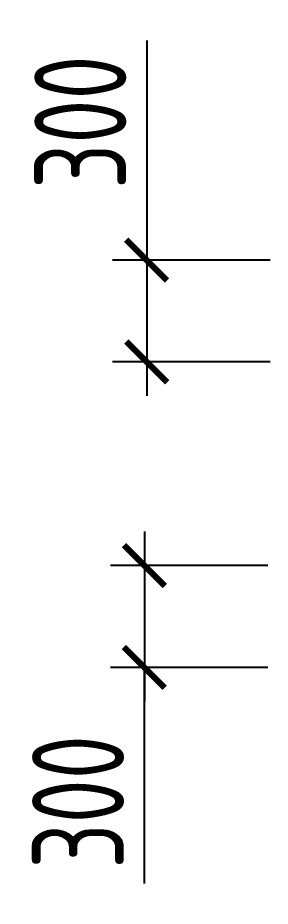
# Model space of a CAD drawing. Header units: millimetres. Extents: x -350007 to 536090, y -888 to 198380.
# Drawn here: x -178194 to -177452, y 57955 to 60565 of the extents above; entities that cross this region are included whole.
import ezdxf

# ---------------------------------------------------------------- set-up
doc = ezdxf.new("R2010")
doc.units = ezdxf.units.MM
doc.layers.add('АР_Размеры нов.', color=15, linetype='Continuous', lineweight=0)
doc.styles.add('ISOCPEUR', font='isocpeur.ttf', dxfattribs={"width": 0.7})
doc.dimstyles.new('R_100', dxfattribs={"dimtxt": 270, "dimasz": 120, "dimexe": 100, "dimexo": 0, "dimgap": 60, "dimtad": 1, "dimdec": 0, "dimrnd": 5, "dimzin": 0, "dimdsep": 46, "dimtxsty": 'ISOCPEUR', "dimblk": 'ARCHTICK', "dimcen": 0, "dimdle": 100, "dimclrd": 256, "dimclre": 256, "dimclrt": 256, "dimadec": 0, "dimazin": 0, "dimtfac": 2, "dimtdec": 0, "dimtofl": 0, "dimtmove": 1, "dimatfit": 3, "dimfxl": 1, "dimtvp": 3, "dimtolj": 1, "dimtzin": 0, "dimarcsym": 0})

# ---------------------------------------------------------------- blocks, each defined once
blk = doc.blocks.new('_ArchTick')
at = {"color": 0, "linetype": 'ByBlock', "const_width": 0.15}
blk.add_lwpolyline([(-0.5, -0.5), (0.5, 0.5)], dxfattribs=at)
blk = doc.blocks.new('*D2793')
at = {"layer": 'Defpoints', "color": 0, "ltscale": 100, "transparency": 16777216}
for p in [(-177458.9, 58955.8), (-177822, 58656.5), (-177458.9, 58656.5)]:
    blk.add_point(p, dxfattribs=at)
at = {"layer": 'АР_Размеры нов.', "lineweight": -2, "ltscale": 100, "transparency": 16777216}
for p, q in [((-177822, 59055.8), (-177822, 58556.5)), ((-177458.9, 58955.8), (-177922, 58955.8)), ((-177458.9, 58656.5), (-177922, 58656.5)), ((-177822, 58021.9), (-177822, 58656.5))]:
    blk.add_line(p, q, dxfattribs=at)
at = {"layer": 'АР_Размеры нов.', "lineweight": -2, "ltscale": 100, "transparency": 16777216, "xscale": 120, "yscale": 120, "zscale": 120}
for p, rotation in [((-177822, 58955.8), 90), ((-177822, 58656.5), 270)]:
    blk.add_blockref('_ArchTick', p, dxfattribs=dict(at, rotation=rotation))
at = {"layer": 'АР_Размеры нов.', "ltscale": 100, "transparency": 16777216, "insert": (-178017, 58261.5), "char_height": 270, "attachment_point": 5, "rotation": 90, "style": 'ISOCPEUR'}
blk.add_mtext('\\A1;300', dxfattribs=at)
blk = doc.blocks.new('*D2794')
at = {"layer": 'Defpoints', "color": 0, "ltscale": 100, "transparency": 16777216}
for p in [(-177452.2, 59853.3), (-177815.3, 59554), (-177452.2, 59554)]:
    blk.add_point(p, dxfattribs=at)
at = {"layer": 'АР_Размеры нов.', "lineweight": -2, "ltscale": 100, "transparency": 16777216}
for p, q in [((-177815.3, 60498), (-177815.3, 59853.3)), ((-177815.3, 59953.3), (-177815.3, 59454)), ((-177452.2, 59853.3), (-177915.3, 59853.3)), ((-177452.2, 59554), (-177915.3, 59554))]:
    blk.add_line(p, q, dxfattribs=at)
at = {"layer": 'АР_Размеры нов.', "lineweight": -2, "ltscale": 100, "transparency": 16777216, "xscale": 120, "yscale": 120, "zscale": 120}
for p, rotation in [((-177815.3, 59853.3), 90), ((-177815.3, 59554), 270)]:
    blk.add_blockref('_ArchTick', p, dxfattribs=dict(at, rotation=rotation))
at = {"layer": 'АР_Размеры нов.', "ltscale": 100, "transparency": 16777216, "insert": (-178010.3, 60258.5), "char_height": 270, "attachment_point": 5, "rotation": 90, "style": 'ISOCPEUR'}
blk.add_mtext('\\A1;300', dxfattribs=at)

msp = doc.modelspace()

# ---------------------------------------------------------------- dimensions: what is measured, and where the dimension line sits
at = {"layer": 'АР_Размеры нов.', "ltscale": 100}
for base, p1, p2, picture, middle in [((-177815.3, 59554), (-177452.2, 59853.3), (-177452.2, 59554), '*D2794', (-177815.3, 60258.5)), ((-177822, 58656.5), (-177458.9, 58955.8), (-177458.9, 58656.5), '*D2793', (-177898.5, 58261.5))]:
    dim = msp.add_linear_dim(base=base, p1=p1, p2=p2, angle=270, dimstyle='R_100', override={"dimpost": '\\X', "dimfxl": 300, "dimarcsym": 1}, dxfattribs=at)
    dim.commit()
    dim.dimension.update_dxf_attribs({"geometry": picture, "text_midpoint": middle, "dimtype": 161})

doc.saveas('drawing.dxf')
